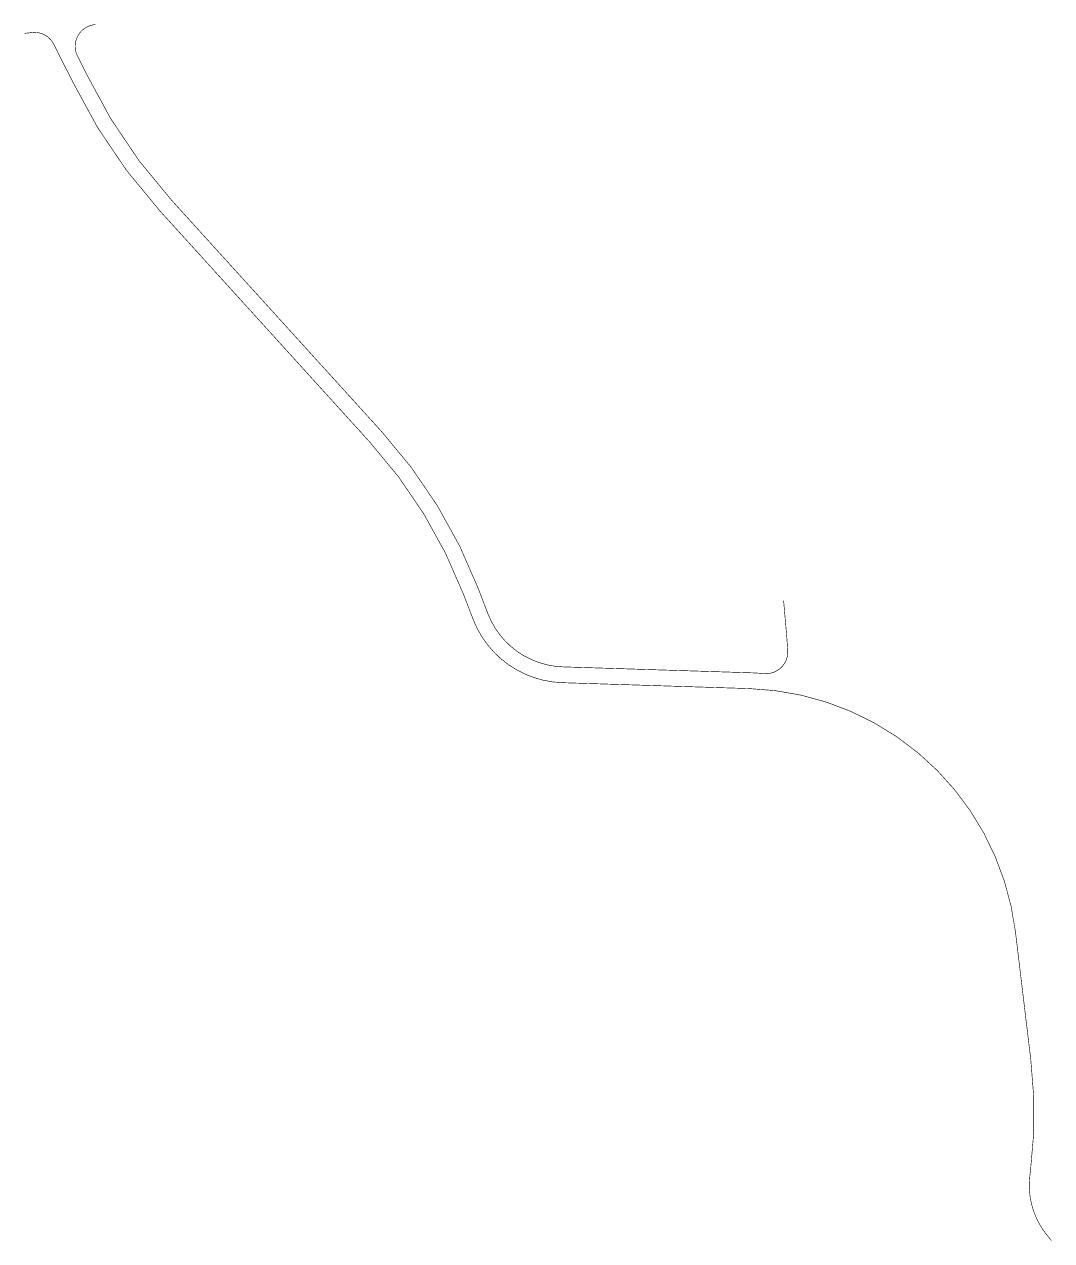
# Model space of a CAD drawing. Header units: millimetres. Extents: x 0 to 259, y 0 to 307.
import ezdxf

# ---------------------------------------------------------------- set-up
doc = ezdxf.new("R2010")
doc.units = ezdxf.units.MM
doc.layers.add('0-DEGN-제방상단', color=1, linetype='Continuous')

msp = doc.modelspace()

# ---------------------------------------------------------------- linework, layer by layer
at = {"layer": '0-DEGN-제방상단', "color": 3, "linetype": 'Continuous', "const_width": 0.15}
for points in [[(259.38, 0), (258.55, 0.98, -0.210591), (253.96, 16.45), (254.08, 17.35, 0.061603), (254.19, 45.58), (250.33, 77.8, 0.370717), (183.04, 139.45), (135.84, 140.94, -0.301969), (113.29, 156.98), (110.84, 163.34, 0.092973), (87.27, 201.66), (34.15, 260.2, -0.071883), (12.08, 292.92), (7.37, 302.27, 0.296181), (2.25, 305.28), (0, 305.04)], [(17.86, 307.25, 0.534579), (13.35, 299.29), (15.66, 294.69, 0.071944), (37.11, 262.88), (90.24, 204.34, -0.092973), (114.58, 164.78), (117.02, 158.41, 0.301969), (135.96, 144.94), (183.17, 143.45, -0.012453), (186.85, 143.24, 0.460428), (192.78, 149.12), (192.53, 152.55), (191.74, 161.67)]]:
    msp.add_lwpolyline(points, format="xyb", dxfattribs=at)

doc.saveas('drawing.dxf')
